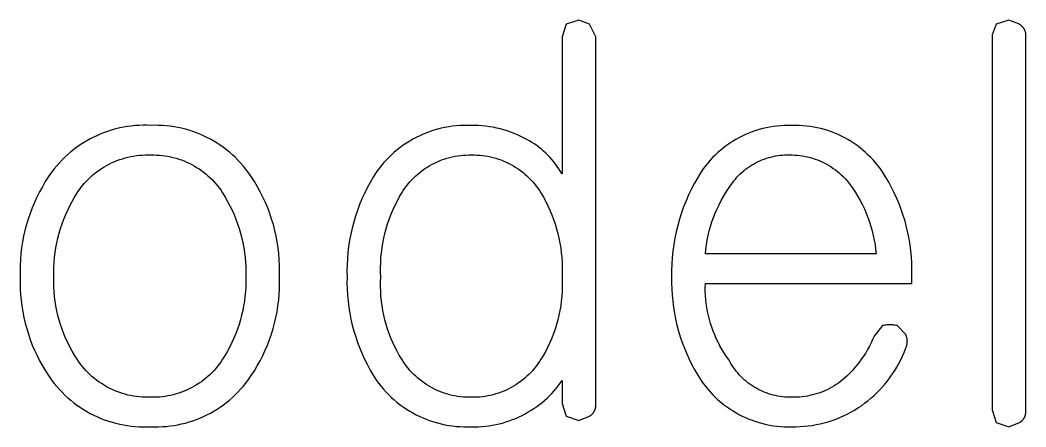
# Model space of a CAD drawing. Header units: millimetres. Extents: x 3033 to 5773, y 123 to 1487.
# Drawn here: x 4008.57 to 4033.16, y 358.03 to 367.98 of the extents above; entities that cross this region are included whole.
import ezdxf

# ---------------------------------------------------------------- set-up
doc = ezdxf.new("R2010")
doc.units = ezdxf.units.MM
doc.header["$MEASUREMENT"] = 0
doc.layers.add('TEX', color=70, linetype='Continuous')

msp = doc.modelspace()

# ---------------------------------------------------------------- linework, layer by layer
at = {"layer": 'TEX'}
for p, q in [((4022.23, 367.984), (4021.92, 367.881)), ((4022.487, 367.881), (4022.23, 367.984)), ((4032.745, 367.984), (4032.436, 367.881)), ((4033.003, 367.881), (4032.745, 367.984)), ((4021.92, 367.881), (4021.817, 367.572)), ((4022.642, 367.572), (4022.487, 367.881)), ((4032.436, 367.881), (4032.333, 367.624)), ((4033.012, 367.876), (4033.003, 367.881)), ((4033.021, 367.87), (4033.012, 367.876)), ((4033.03, 367.864), (4033.021, 367.87)), ((4033.039, 367.857), (4033.03, 367.864)), ((4033.047, 367.851), (4033.039, 367.857)), ((4033.055, 367.844), (4033.047, 367.851)), ((4033.063, 367.836), (4033.055, 367.844)), ((4033.071, 367.829), (4033.063, 367.836)), ((4033.078, 367.821), (4033.071, 367.829)), ((4033.085, 367.813), (4033.078, 367.821)), ((4033.092, 367.804), (4033.085, 367.813)), ((4033.099, 367.796), (4033.092, 367.804)), ((4033.105, 367.787), (4033.099, 367.796)), ((4033.111, 367.778), (4033.105, 367.787)), ((4033.117, 367.769), (4033.111, 367.778)), ((4033.122, 367.76), (4033.117, 367.769)), ((4033.127, 367.75), (4033.122, 367.76)), ((4033.132, 367.74), (4033.127, 367.75)), ((4033.136, 367.73), (4033.132, 367.74)), ((4033.14, 367.72), (4033.136, 367.73)), ((4033.144, 367.71), (4033.14, 367.72)), ((4033.147, 367.7), (4033.144, 367.71)), ((4033.15, 367.69), (4033.147, 367.7)), ((4033.152, 367.679), (4033.15, 367.69)), ((4033.155, 367.669), (4033.152, 367.679)), ((4033.156, 367.658), (4033.155, 367.669)), ((4021.817, 367.572), (4021.817, 364.221)), ((4022.642, 358.603), (4022.642, 367.572)), ((4032.333, 367.624), (4032.333, 358.448)), ((4033.158, 367.647), (4033.156, 367.658)), ((4033.159, 367.637), (4033.158, 367.647)), ((4033.158, 367.572), (4033.159, 367.583)), ((4033.158, 358.397), (4033.158, 367.572)), ((4033.16, 367.626), (4033.159, 367.637)), ((4033.159, 367.593), (4033.16, 367.604)), ((4033.159, 367.583), (4033.159, 367.593)), ((4033.16, 367.615), (4033.16, 367.626)), ((4033.16, 367.604), (4033.16, 367.615)), ((4010.633, 365.237), (4010.544, 365.203)), ((4010.724, 365.269), (4010.633, 365.237)), ((4010.816, 365.298), (4010.724, 365.269)), ((4010.908, 365.323), (4010.816, 365.298)), ((4011.002, 365.345), (4010.908, 365.323)), ((4011.096, 365.364), (4011.002, 365.345)), ((4011.191, 365.38), (4011.096, 365.364)), ((4011.286, 365.393), (4011.191, 365.38)), ((4011.382, 365.402), (4011.286, 365.393)), ((4011.478, 365.408), (4011.382, 365.402)), ((4011.574, 365.411), (4011.478, 365.408)), ((4011.67, 365.411), (4011.574, 365.411)), ((4011.766, 365.407), (4011.67, 365.411)), ((4011.86, 365.41), (4011.766, 365.407)), ((4011.954, 365.409), (4011.86, 365.41)), ((4012.049, 365.405), (4011.954, 365.409)), ((4012.143, 365.398), (4012.049, 365.405)), ((4012.237, 365.388), (4012.143, 365.398)), ((4012.33, 365.374), (4012.237, 365.388)), ((4012.423, 365.358), (4012.33, 365.374)), ((4012.515, 365.338), (4012.423, 365.358)), ((4012.607, 365.316), (4012.515, 365.338)), ((4012.698, 365.29), (4012.607, 365.316)), ((4012.787, 365.261), (4012.698, 365.29)), ((4012.876, 365.229), (4012.787, 365.261)), ((4012.964, 365.194), (4012.876, 365.229)), ((4018.509, 365.228), (4018.423, 365.193)), ((4018.597, 365.26), (4018.509, 365.228)), ((4018.685, 365.289), (4018.597, 365.26)), ((4018.774, 365.315), (4018.685, 365.289)), ((4018.864, 365.338), (4018.774, 365.315)), ((4018.955, 365.357), (4018.864, 365.338)), ((4019.046, 365.374), (4018.955, 365.357)), ((4019.138, 365.387), (4019.046, 365.374)), ((4019.23, 365.398), (4019.138, 365.387)), ((4019.322, 365.405), (4019.23, 365.398)), ((4019.415, 365.409), (4019.322, 365.405)), ((4019.508, 365.409), (4019.415, 365.409)), ((4019.601, 365.407), (4019.508, 365.409)), ((4019.69, 365.407), (4019.601, 365.407)), ((4019.779, 365.404), (4019.69, 365.407)), ((4019.868, 365.398), (4019.779, 365.404)), ((4019.957, 365.389), (4019.868, 365.398)), ((4020.046, 365.377), (4019.957, 365.389)), ((4020.134, 365.362), (4020.046, 365.377)), ((4020.221, 365.344), (4020.134, 365.362)), ((4020.308, 365.324), (4020.221, 365.344)), ((4020.394, 365.3), (4020.308, 365.324)), ((4020.479, 365.273), (4020.394, 365.3)), ((4020.564, 365.244), (4020.479, 365.273)), ((4020.647, 365.211), (4020.564, 365.244)), ((4020.729, 365.176), (4020.647, 365.211)), ((4026.386, 365.218), (4026.303, 365.183)), ((4026.469, 365.25), (4026.386, 365.218)), ((4026.554, 365.28), (4026.469, 365.25)), ((4026.639, 365.306), (4026.554, 365.28)), ((4026.726, 365.33), (4026.639, 365.306)), ((4026.813, 365.35), (4026.726, 365.33)), ((4026.901, 365.367), (4026.813, 365.35)), ((4026.989, 365.382), (4026.901, 365.367)), ((4027.078, 365.393), (4026.989, 365.382)), ((4027.167, 365.401), (4027.078, 365.393)), ((4027.257, 365.406), (4027.167, 365.401)), ((4027.346, 365.408), (4027.257, 365.406)), ((4027.436, 365.407), (4027.346, 365.408)), ((4027.525, 365.408), (4027.436, 365.407)), ((4027.615, 365.406), (4027.525, 365.408)), ((4027.704, 365.401), (4027.615, 365.406)), ((4027.794, 365.393), (4027.704, 365.401)), ((4027.883, 365.382), (4027.794, 365.393)), ((4027.971, 365.367), (4027.883, 365.382)), ((4028.059, 365.35), (4027.971, 365.367)), ((4028.146, 365.33), (4028.059, 365.35)), ((4028.232, 365.306), (4028.146, 365.33)), ((4028.318, 365.28), (4028.232, 365.306)), ((4028.403, 365.25), (4028.318, 365.28)), ((4028.486, 365.218), (4028.403, 365.25)), ((4028.569, 365.183), (4028.486, 365.218)), ((4010.116, 364.985), (4010.036, 364.932)), ((4010.199, 365.034), (4010.116, 364.985)), ((4010.283, 365.08), (4010.199, 365.034)), ((4010.368, 365.124), (4010.283, 365.08)), ((4010.455, 365.165), (4010.368, 365.124)), ((4010.544, 365.203), (4010.455, 365.165)), ((4013.05, 365.156), (4012.964, 365.194)), ((4013.135, 365.116), (4013.05, 365.156)), ((4013.219, 365.072), (4013.135, 365.116)), ((4013.301, 365.026), (4013.219, 365.072)), ((4013.382, 364.976), (4013.301, 365.026)), ((4013.461, 364.925), (4013.382, 364.976)), ((4018.014, 364.975), (4017.937, 364.923)), ((4018.093, 365.024), (4018.014, 364.975)), ((4018.173, 365.071), (4018.093, 365.024)), ((4018.255, 365.114), (4018.173, 365.071)), ((4018.339, 365.155), (4018.255, 365.114)), ((4018.423, 365.193), (4018.339, 365.155)), ((4020.81, 365.138), (4020.729, 365.176)), ((4020.889, 365.098), (4020.81, 365.138)), ((4020.954, 365.065), (4020.889, 365.098)), ((4021.017, 365.03), (4020.954, 365.065)), ((4021.078, 364.993), (4021.017, 365.03)), ((4021.139, 364.954), (4021.078, 364.993)), ((4025.912, 364.965), (4025.839, 364.914)), ((4025.987, 365.014), (4025.912, 364.965)), ((4026.064, 365.06), (4025.987, 365.014)), ((4026.142, 365.104), (4026.064, 365.06)), ((4026.222, 365.145), (4026.142, 365.104)), ((4026.303, 365.183), (4026.222, 365.145)), ((4028.65, 365.145), (4028.569, 365.183)), ((4028.729, 365.104), (4028.65, 365.145)), ((4028.808, 365.06), (4028.729, 365.104)), ((4028.884, 365.014), (4028.808, 365.06)), ((4028.96, 364.965), (4028.884, 365.014)), ((4029.033, 364.914), (4028.96, 364.965)), ((4009.805, 364.76), (4009.732, 364.697)), ((4009.88, 364.82), (4009.805, 364.76)), ((4009.957, 364.877), (4009.88, 364.82)), ((4010.036, 364.932), (4009.957, 364.877)), ((4013.538, 364.87), (4013.461, 364.925)), ((4013.613, 364.813), (4013.538, 364.87)), ((4013.686, 364.754), (4013.613, 364.813)), ((4013.757, 364.692), (4013.686, 364.754)), ((4017.717, 364.753), (4017.648, 364.691)), ((4017.789, 364.812), (4017.717, 364.753)), ((4017.862, 364.869), (4017.789, 364.812)), ((4017.937, 364.923), (4017.862, 364.869)), ((4021.198, 364.913), (4021.139, 364.954)), ((4021.256, 364.87), (4021.198, 364.913)), ((4021.312, 364.826), (4021.256, 364.87)), ((4021.367, 364.779), (4021.312, 364.826)), ((4021.42, 364.73), (4021.367, 364.779)), ((4021.472, 364.68), (4021.42, 364.73)), ((4025.63, 364.745), (4025.565, 364.684)), ((4025.698, 364.804), (4025.63, 364.745)), ((4025.767, 364.86), (4025.698, 364.804)), ((4025.839, 364.914), (4025.767, 364.86)), ((4029.104, 364.86), (4029.033, 364.914)), ((4029.174, 364.804), (4029.104, 364.86)), ((4029.242, 364.745), (4029.174, 364.804)), ((4029.307, 364.684), (4029.242, 364.745)), ((4009.527, 364.495), (4009.463, 364.423)), ((4009.593, 364.565), (4009.527, 364.495)), ((4009.661, 364.632), (4009.593, 364.565)), ((4009.732, 364.697), (4009.661, 364.632)), ((4010.741, 364.46), (4010.804, 364.491)), ((4010.804, 364.491), (4010.869, 364.52)), ((4010.869, 364.52), (4010.934, 364.547)), ((4010.934, 364.547), (4011.001, 364.572)), ((4011.001, 364.572), (4011.068, 364.594)), ((4011.068, 364.594), (4011.136, 364.614)), ((4011.136, 364.614), (4011.204, 364.631)), ((4011.204, 364.631), (4011.273, 364.647)), ((4011.273, 364.647), (4011.343, 364.659)), ((4011.343, 364.659), (4011.413, 364.67)), ((4011.413, 364.67), (4011.483, 364.678)), ((4011.483, 364.678), (4011.554, 364.683)), ((4011.554, 364.683), (4011.624, 364.686)), ((4011.624, 364.686), (4011.695, 364.687)), ((4011.695, 364.687), (4011.766, 364.685)), ((4011.766, 364.685), (4011.835, 364.686)), ((4011.835, 364.686), (4011.904, 364.684)), ((4011.904, 364.684), (4011.973, 364.68)), ((4011.973, 364.68), (4012.042, 364.673)), ((4012.042, 364.673), (4012.11, 364.664)), ((4012.11, 364.664), (4012.178, 364.653)), ((4012.178, 364.653), (4012.246, 364.64)), ((4012.246, 364.64), (4012.313, 364.624)), ((4012.313, 364.624), (4012.38, 364.606)), ((4012.38, 364.606), (4012.446, 364.585)), ((4012.446, 364.585), (4012.511, 364.563)), ((4012.511, 364.563), (4012.576, 364.538)), ((4012.576, 364.538), (4012.639, 364.511)), ((4012.639, 364.511), (4012.702, 364.482)), ((4012.702, 364.482), (4012.763, 364.451)), ((4013.826, 364.627), (4013.757, 364.692)), ((4013.893, 364.561), (4013.826, 364.627)), ((4013.958, 364.492), (4013.893, 364.561)), ((4014.02, 364.421), (4013.958, 364.492)), ((4017.454, 364.491), (4017.394, 364.421)), ((4017.516, 364.56), (4017.454, 364.491)), ((4017.581, 364.626), (4017.516, 364.56)), ((4017.648, 364.691), (4017.581, 364.626)), ((4018.626, 364.449), (4018.686, 364.48)), ((4018.686, 364.48), (4018.747, 364.51)), ((4018.747, 364.51), (4018.809, 364.537)), ((4018.809, 364.537), (4018.872, 364.562)), ((4018.872, 364.562), (4018.936, 364.584)), ((4018.936, 364.584), (4019, 364.605)), ((4019, 364.605), (4019.065, 364.623)), ((4019.065, 364.623), (4019.131, 364.639)), ((4019.131, 364.639), (4019.197, 364.653)), ((4019.197, 364.653), (4019.264, 364.664)), ((4019.264, 364.664), (4019.331, 364.673)), ((4019.331, 364.673), (4019.398, 364.68)), ((4019.398, 364.68), (4019.466, 364.684)), ((4019.466, 364.684), (4019.533, 364.686)), ((4019.533, 364.686), (4019.601, 364.685)), ((4019.601, 364.685), (4019.668, 364.686)), ((4019.668, 364.686), (4019.736, 364.684)), ((4019.736, 364.684), (4019.804, 364.68)), ((4019.804, 364.68), (4019.871, 364.673)), ((4019.871, 364.673), (4019.938, 364.664)), ((4019.938, 364.664), (4020.005, 364.653)), ((4020.005, 364.653), (4020.071, 364.639)), ((4020.071, 364.639), (4020.136, 364.623)), ((4020.136, 364.623), (4020.202, 364.605)), ((4020.202, 364.605), (4020.266, 364.584)), ((4020.266, 364.584), (4020.33, 364.562)), ((4020.33, 364.562), (4020.393, 364.537)), ((4020.393, 364.537), (4020.455, 364.51)), ((4020.455, 364.51), (4020.516, 364.48)), ((4020.516, 364.48), (4020.575, 364.449)), ((4021.521, 364.628), (4021.472, 364.68)), ((4021.569, 364.574), (4021.521, 364.628)), ((4021.616, 364.519), (4021.569, 364.574)), ((4021.66, 364.462), (4021.616, 364.519)), ((4025.381, 364.487), (4025.325, 364.418)), ((4025.44, 364.555), (4025.381, 364.487)), ((4025.501, 364.62), (4025.44, 364.555)), ((4025.565, 364.684), (4025.501, 364.62)), ((4026.499, 364.463), (4026.55, 364.491)), ((4026.55, 364.491), (4026.601, 364.517)), ((4026.601, 364.517), (4026.654, 364.541)), ((4026.654, 364.541), (4026.707, 364.564)), ((4026.707, 364.564), (4026.761, 364.585)), ((4026.761, 364.585), (4026.815, 364.603)), ((4026.815, 364.603), (4026.871, 364.62)), ((4026.871, 364.62), (4026.926, 364.635)), ((4026.926, 364.635), (4026.983, 364.648)), ((4026.983, 364.648), (4027.039, 364.66)), ((4027.039, 364.66), (4027.096, 364.669)), ((4027.096, 364.669), (4027.154, 364.676)), ((4027.154, 364.676), (4027.211, 364.681)), ((4027.211, 364.681), (4027.269, 364.685)), ((4027.269, 364.685), (4027.327, 364.686)), ((4027.327, 364.686), (4027.384, 364.685)), ((4027.384, 364.685), (4027.447, 364.685)), ((4027.447, 364.685), (4027.51, 364.683)), ((4027.51, 364.683), (4027.573, 364.678)), ((4027.573, 364.678), (4027.636, 364.671)), ((4027.636, 364.671), (4027.698, 364.662)), ((4027.698, 364.662), (4027.76, 364.651)), ((4027.76, 364.651), (4027.822, 364.638)), ((4027.822, 364.638), (4027.883, 364.622)), ((4027.883, 364.622), (4027.944, 364.605)), ((4027.944, 364.605), (4028.004, 364.585)), ((4028.004, 364.585), (4028.063, 364.563)), ((4028.063, 364.563), (4028.121, 364.54)), ((4028.121, 364.54), (4028.179, 364.514)), ((4028.179, 364.514), (4028.236, 364.486)), ((4028.236, 364.486), (4028.291, 364.457)), ((4029.37, 364.62), (4029.307, 364.684)), ((4029.432, 364.555), (4029.37, 364.62)), ((4029.49, 364.487), (4029.432, 364.555)), ((4029.547, 364.418), (4029.49, 364.487)), ((4009.343, 364.273), (4009.261, 364.154)), ((4009.402, 364.349), (4009.343, 364.273)), ((4009.463, 364.423), (4009.402, 364.349)), ((4010.332, 364.183), (4010.386, 364.228)), ((4010.386, 364.228), (4010.442, 364.272)), ((4010.442, 364.272), (4010.499, 364.314)), ((4010.499, 364.314), (4010.558, 364.353)), ((4010.558, 364.353), (4010.618, 364.391)), ((4010.618, 364.391), (4010.679, 364.427)), ((4010.679, 364.427), (4010.741, 364.46)), ((4012.763, 364.451), (4012.824, 364.417)), ((4012.824, 364.417), (4012.883, 364.382)), ((4012.883, 364.382), (4012.941, 364.344)), ((4012.941, 364.344), (4012.998, 364.305)), ((4012.998, 364.305), (4013.053, 364.264)), ((4013.053, 364.264), (4013.107, 364.221)), ((4014.08, 364.348), (4014.02, 364.421)), ((4014.137, 364.273), (4014.08, 364.348)), ((4014.219, 364.154), (4014.137, 364.273)), ((4017.281, 364.273), (4017.201, 364.145)), ((4017.336, 364.348), (4017.281, 364.273)), ((4017.394, 364.421), (4017.336, 364.348)), ((4018.293, 364.219), (4018.345, 364.262)), ((4018.345, 364.262), (4018.398, 364.303)), ((4018.398, 364.303), (4018.453, 364.343)), ((4018.453, 364.343), (4018.51, 364.38)), ((4018.51, 364.38), (4018.567, 364.416)), ((4018.567, 364.416), (4018.626, 364.449)), ((4020.575, 364.449), (4020.634, 364.416)), ((4020.634, 364.416), (4020.692, 364.38)), ((4020.692, 364.38), (4020.748, 364.343)), ((4020.748, 364.343), (4020.803, 364.303)), ((4020.803, 364.303), (4020.857, 364.262)), ((4020.857, 364.262), (4020.909, 364.219)), ((4021.702, 364.404), (4021.66, 364.462)), ((4021.743, 364.345), (4021.702, 364.404)), ((4021.781, 364.284), (4021.743, 364.345)), ((4021.817, 364.221), (4021.781, 364.284)), ((4025.219, 364.273), (4025.136, 364.137)), ((4025.271, 364.346), (4025.219, 364.273)), ((4025.325, 364.418), (4025.271, 364.346)), ((4026.176, 364.221), (4026.219, 364.261)), ((4026.219, 364.261), (4026.262, 364.298)), ((4026.262, 364.298), (4026.307, 364.334)), ((4026.307, 364.334), (4026.354, 364.369)), ((4026.354, 364.369), (4026.401, 364.402)), ((4026.401, 364.402), (4026.45, 364.433)), ((4026.45, 364.433), (4026.499, 364.463)), ((4028.291, 364.457), (4028.346, 364.425)), ((4028.346, 364.425), (4028.399, 364.392)), ((4028.399, 364.392), (4028.451, 364.356)), ((4028.451, 364.356), (4028.502, 364.319)), ((4028.502, 364.319), (4028.552, 364.28)), ((4028.552, 364.28), (4028.6, 364.24)), ((4028.6, 364.24), (4028.647, 364.198)), ((4029.601, 364.346), (4029.547, 364.418)), ((4029.652, 364.273), (4029.601, 364.346)), ((4029.731, 364.148), (4029.652, 364.273)), ((4009.183, 364.033), (4009.11, 363.909)), ((4009.261, 364.154), (4009.183, 364.033)), ((4010.087, 363.929), (4010.132, 363.983)), ((4010.132, 363.983), (4010.18, 364.036)), ((4010.18, 364.036), (4010.229, 364.086)), ((4010.229, 364.086), (4010.28, 364.136)), ((4010.28, 364.136), (4010.332, 364.183)), ((4013.107, 364.221), (4013.16, 364.176)), ((4013.16, 364.176), (4013.211, 364.129)), ((4013.211, 364.129), (4013.26, 364.081)), ((4013.26, 364.081), (4013.308, 364.031)), ((4013.308, 364.031), (4013.353, 363.979)), ((4014.297, 364.033), (4014.219, 364.154)), ((4014.37, 363.909), (4014.297, 364.033)), ((4017.125, 364.014), (4017.054, 363.881)), ((4017.201, 364.145), (4017.125, 364.014)), ((4018.056, 363.978), (4018.1, 364.029)), ((4018.1, 364.029), (4018.146, 364.079)), ((4018.146, 364.079), (4018.193, 364.128)), ((4018.193, 364.128), (4018.242, 364.174)), ((4018.242, 364.174), (4018.293, 364.219)), ((4020.909, 364.219), (4020.959, 364.174)), ((4020.959, 364.174), (4021.008, 364.128)), ((4021.008, 364.128), (4021.056, 364.079)), ((4021.056, 364.079), (4021.101, 364.029)), ((4021.101, 364.029), (4021.145, 363.978)), ((4025.057, 363.998), (4024.983, 363.856)), ((4025.136, 364.137), (4025.057, 363.998)), ((4025.952, 363.958), (4025.985, 364.005)), ((4025.985, 364.005), (4026.02, 364.051)), ((4026.02, 364.051), (4026.057, 364.095)), ((4026.057, 364.095), (4026.095, 364.139)), ((4026.095, 364.139), (4026.135, 364.181)), ((4026.135, 364.181), (4026.176, 364.221)), ((4028.647, 364.198), (4028.693, 364.154)), ((4028.693, 364.154), (4028.737, 364.109)), ((4028.737, 364.109), (4028.779, 364.062)), ((4028.779, 364.062), (4028.819, 364.013)), ((4028.819, 364.013), (4028.858, 363.964)), ((4029.806, 364.02), (4029.731, 364.148)), ((4029.877, 363.89), (4029.806, 364.02)), ((4009.04, 363.782), (4008.976, 363.653)), ((4009.11, 363.909), (4009.04, 363.782)), ((4009.898, 363.655), (4009.962, 363.758)), ((4009.962, 363.758), (4010.001, 363.816)), ((4010.001, 363.816), (4010.043, 363.873)), ((4010.043, 363.873), (4010.087, 363.929)), ((4013.353, 363.979), (4013.397, 363.926)), ((4013.397, 363.926), (4013.44, 363.871)), ((4013.44, 363.871), (4013.48, 363.815)), ((4013.48, 363.815), (4013.518, 363.758)), ((4013.518, 363.758), (4013.582, 363.655)), ((4014.44, 363.782), (4014.37, 363.909)), ((4014.504, 363.653), (4014.44, 363.782)), ((4016.987, 363.746), (4016.925, 363.608)), ((4017.054, 363.881), (4016.987, 363.746)), ((4017.839, 363.654), (4017.9, 363.758)), ((4017.9, 363.758), (4017.936, 363.815)), ((4017.936, 363.815), (4017.974, 363.87)), ((4017.974, 363.87), (4018.014, 363.925)), ((4018.014, 363.925), (4018.056, 363.978)), ((4021.145, 363.978), (4021.187, 363.925)), ((4021.187, 363.925), (4021.227, 363.87)), ((4021.227, 363.87), (4021.266, 363.815)), ((4021.266, 363.815), (4021.302, 363.758)), ((4021.302, 363.758), (4021.362, 363.654)), ((4024.983, 363.856), (4024.914, 363.712)), ((4025.767, 363.668), (4025.827, 363.765)), ((4025.827, 363.765), (4025.889, 363.861)), ((4025.889, 363.861), (4025.92, 363.91)), ((4025.92, 363.91), (4025.952, 363.958)), ((4028.858, 363.964), (4028.895, 363.913)), ((4028.895, 363.913), (4028.931, 363.861)), ((4028.931, 363.861), (4028.994, 363.765)), ((4028.994, 363.765), (4029.053, 363.668)), ((4029.943, 363.757), (4029.877, 363.89)), ((4030.005, 363.622), (4029.943, 363.757)), ((4008.915, 363.522), (4008.86, 363.389)), ((4008.976, 363.653), (4008.915, 363.522)), ((4009.782, 363.444), (4009.839, 363.55)), ((4009.839, 363.55), (4009.898, 363.655)), ((4013.582, 363.655), (4013.641, 363.55)), ((4013.641, 363.55), (4013.698, 363.444)), ((4014.565, 363.522), (4014.504, 363.653)), ((4014.62, 363.389), (4014.565, 363.522)), ((4016.925, 363.608), (4016.867, 363.469)), ((4017.729, 363.441), (4017.783, 363.549)), ((4017.783, 363.549), (4017.839, 363.654)), ((4021.362, 363.654), (4021.419, 363.549)), ((4021.419, 363.549), (4021.472, 363.441)), ((4024.85, 363.566), (4024.791, 363.418)), ((4024.914, 363.712), (4024.85, 363.566)), ((4025.658, 363.467), (4025.711, 363.568)), ((4025.711, 363.568), (4025.767, 363.668)), ((4029.053, 363.668), (4029.109, 363.568)), ((4029.109, 363.568), (4029.162, 363.467)), ((4030.062, 363.486), (4030.005, 363.622)), ((4008.809, 363.254), (4008.763, 363.118)), ((4008.86, 363.389), (4008.809, 363.254)), ((4009.681, 363.225), (4009.73, 363.335)), ((4009.73, 363.335), (4009.782, 363.444)), ((4013.698, 363.444), (4013.75, 363.335)), ((4013.75, 363.335), (4013.799, 363.225)), ((4014.671, 363.254), (4014.62, 363.389)), ((4014.717, 363.118), (4014.671, 363.254)), ((4016.814, 363.327), (4016.766, 363.184)), ((4016.867, 363.469), (4016.814, 363.327)), ((4017.633, 363.222), (4017.679, 363.332)), ((4017.679, 363.332), (4017.729, 363.441)), ((4021.472, 363.441), (4021.522, 363.332)), ((4021.522, 363.332), (4021.568, 363.222)), ((4024.737, 363.267), (4024.689, 363.115)), ((4024.791, 363.418), (4024.737, 363.267)), ((4025.521, 363.152), (4025.563, 363.259)), ((4025.563, 363.259), (4025.609, 363.364)), ((4025.609, 363.364), (4025.658, 363.467)), ((4029.162, 363.467), (4029.211, 363.364)), ((4029.211, 363.364), (4029.257, 363.259)), ((4029.257, 363.259), (4029.299, 363.152)), ((4030.114, 363.347), (4030.062, 363.486)), ((4030.162, 363.207), (4030.114, 363.347)), ((4008.763, 363.118), (4008.721, 362.98)), ((4009.556, 362.885), (4009.594, 363)), ((4009.594, 363), (4009.635, 363.113)), ((4009.635, 363.113), (4009.681, 363.225)), ((4013.799, 363.225), (4013.845, 363.113)), ((4013.845, 363.113), (4013.886, 363)), ((4013.886, 363), (4013.924, 362.885)), ((4014.759, 362.98), (4014.717, 363.118)), ((4016.723, 363.04), (4016.685, 362.894)), ((4016.766, 363.184), (4016.723, 363.04)), ((4017.518, 362.881), (4017.552, 362.996)), ((4017.552, 362.996), (4017.591, 363.109)), ((4017.591, 363.109), (4017.633, 363.222)), ((4021.568, 363.222), (4021.611, 363.109)), ((4021.611, 363.109), (4021.649, 362.996)), ((4021.649, 362.996), (4021.684, 362.881)), ((4024.689, 363.115), (4024.646, 362.961)), ((4025.449, 362.936), (4025.483, 363.045)), ((4025.483, 363.045), (4025.521, 363.152)), ((4029.299, 363.152), (4029.337, 363.045)), ((4029.337, 363.045), (4029.372, 362.936)), ((4030.205, 363.065), (4030.162, 363.207)), ((4030.243, 362.922), (4030.205, 363.065)), ((4008.685, 362.84), (4008.653, 362.699)), ((4008.721, 362.98), (4008.685, 362.84)), ((4009.492, 362.653), (4009.522, 362.77)), ((4009.522, 362.77), (4009.556, 362.885)), ((4013.924, 362.885), (4013.958, 362.77)), ((4013.958, 362.77), (4013.988, 362.653)), ((4014.795, 362.84), (4014.759, 362.98)), ((4014.827, 362.699), (4014.795, 362.84)), ((4016.685, 362.894), (4016.652, 362.746)), ((4017.459, 362.649), (4017.487, 362.766)), ((4017.487, 362.766), (4017.518, 362.881)), ((4021.684, 362.881), (4021.715, 362.766)), ((4021.715, 362.766), (4021.742, 362.649)), ((4024.608, 362.806), (4024.576, 362.649)), ((4024.646, 362.961), (4024.608, 362.806)), ((4025.391, 362.714), (4025.418, 362.826)), ((4025.418, 362.826), (4025.449, 362.936)), ((4029.372, 362.936), (4029.402, 362.826)), ((4029.402, 362.826), (4029.429, 362.714)), ((4030.277, 362.778), (4030.243, 362.922)), ((4030.306, 362.632), (4030.277, 362.778)), ((4008.626, 362.558), (4008.604, 362.415)), ((4008.653, 362.699), (4008.626, 362.558)), ((4009.444, 362.416), (4009.466, 362.535)), ((4009.466, 362.535), (4009.492, 362.653)), ((4013.988, 362.653), (4014.014, 362.535)), ((4014.014, 362.535), (4014.036, 362.416)), ((4014.854, 362.558), (4014.827, 362.699)), ((4014.876, 362.415), (4014.854, 362.558)), ((4016.623, 362.598), (4016.6, 362.449)), ((4016.652, 362.746), (4016.623, 362.598)), ((4017.417, 362.413), (4017.436, 362.531)), ((4017.436, 362.531), (4017.459, 362.649)), ((4021.742, 362.649), (4021.765, 362.531)), ((4021.765, 362.531), (4021.785, 362.413)), ((4024.576, 362.649), (4024.549, 362.492)), ((4025.349, 362.49), (4025.368, 362.602)), ((4025.368, 362.602), (4025.391, 362.714)), ((4029.429, 362.714), (4029.452, 362.602)), ((4029.452, 362.602), (4029.471, 362.49)), ((4030.329, 362.486), (4030.306, 362.632)), ((4008.587, 362.272), (4008.575, 362.128)), ((4008.604, 362.415), (4008.587, 362.272)), ((4009.411, 362.177), (4009.425, 362.297)), ((4009.425, 362.297), (4009.444, 362.416)), ((4014.036, 362.416), (4014.055, 362.297)), ((4014.055, 362.297), (4014.069, 362.177)), ((4014.893, 362.272), (4014.876, 362.415)), ((4014.905, 362.128), (4014.893, 362.272)), ((4016.582, 362.299), (4016.569, 362.148)), ((4016.6, 362.449), (4016.582, 362.299)), ((4017.39, 362.175), (4017.402, 362.294)), ((4017.402, 362.294), (4017.417, 362.413)), ((4021.785, 362.413), (4021.8, 362.294)), ((4021.8, 362.294), (4021.812, 362.175)), ((4024.528, 362.333), (4024.512, 362.175)), ((4024.549, 362.492), (4024.528, 362.333)), ((4025.322, 362.263), (4025.334, 362.376)), ((4029.498, 362.263), (4025.322, 362.263)), ((4025.334, 362.376), (4025.349, 362.49)), ((4029.471, 362.49), (4029.486, 362.376)), ((4029.486, 362.376), (4029.498, 362.263)), ((4030.348, 362.339), (4030.329, 362.486)), ((4030.362, 362.191), (4030.348, 362.339)), ((4008.575, 362.128), (4008.569, 361.984)), ((4009.395, 361.937), (4009.401, 362.057)), ((4009.401, 362.057), (4009.411, 362.177)), ((4014.069, 362.177), (4014.079, 362.057)), ((4014.079, 362.057), (4014.085, 361.937)), ((4014.911, 361.984), (4014.905, 362.128)), ((4016.569, 362.148), (4016.561, 361.998)), ((4017.379, 361.935), (4017.383, 362.055)), ((4017.383, 362.055), (4017.39, 362.175)), ((4021.812, 362.175), (4021.819, 362.055)), ((4021.819, 362.055), (4021.822, 361.935)), ((4024.502, 362.015), (4024.497, 361.855)), ((4024.512, 362.175), (4024.502, 362.015)), ((4030.371, 362.044), (4030.362, 362.191)), ((4030.375, 361.895), (4030.371, 362.044)), ((4008.569, 361.984), (4008.567, 361.84)), ((4008.567, 361.84), (4008.57, 361.696)), ((4009.393, 361.816), (4009.395, 361.937)), ((4009.395, 361.696), (4009.393, 361.816)), ((4014.085, 361.937), (4014.087, 361.816)), ((4014.087, 361.816), (4014.085, 361.696)), ((4014.91, 361.696), (4014.913, 361.84)), ((4014.913, 361.84), (4014.911, 361.984)), ((4016.561, 361.998), (4016.557, 361.847)), ((4016.557, 361.847), (4016.56, 361.696)), ((4017.38, 361.815), (4017.379, 361.935)), ((4017.384, 361.696), (4017.38, 361.815)), ((4021.822, 361.815), (4021.817, 361.696)), ((4021.822, 361.935), (4021.822, 361.815)), ((4024.497, 361.855), (4024.498, 361.696)), ((4030.374, 361.747), (4030.375, 361.895)), ((4008.57, 361.696), (4008.568, 361.554)), ((4008.568, 361.554), (4008.571, 361.413)), ((4009.393, 361.578), (4009.395, 361.696)), ((4009.395, 361.46), (4009.393, 361.578)), ((4014.086, 361.578), (4014.083, 361.46)), ((4014.085, 361.696), (4014.086, 361.578)), ((4014.909, 361.413), (4014.912, 361.554)), ((4014.912, 361.554), (4014.91, 361.696)), ((4016.56, 361.696), (4016.559, 361.548)), ((4016.559, 361.548), (4016.563, 361.399)), ((4017.379, 361.462), (4017.38, 361.579)), ((4017.38, 361.579), (4017.384, 361.696)), ((4021.817, 361.696), (4021.822, 361.579)), ((4021.822, 361.579), (4021.823, 361.462)), ((4024.498, 361.696), (4024.497, 361.548)), ((4024.497, 361.548), (4024.501, 361.399)), ((4025.32, 361.442), (4025.322, 361.541)), ((4025.322, 361.541), (4030.374, 361.541)), ((4030.374, 361.541), (4030.374, 361.747)), ((4008.571, 361.413), (4008.578, 361.271)), ((4009.401, 361.342), (4009.395, 361.46)), ((4009.411, 361.225), (4009.401, 361.342)), ((4014.076, 361.343), (4014.065, 361.225)), ((4014.083, 361.46), (4014.076, 361.343)), ((4014.902, 361.271), (4014.909, 361.413)), ((4016.563, 361.399), (4016.572, 361.252)), ((4017.383, 361.344), (4017.379, 361.462)), ((4017.39, 361.228), (4017.383, 361.344)), ((4021.819, 361.344), (4021.812, 361.228)), ((4021.823, 361.462), (4021.819, 361.344)), ((4024.501, 361.399), (4024.51, 361.252)), ((4025.321, 361.343), (4025.32, 361.442)), ((4025.326, 361.245), (4025.321, 361.343)), ((4008.578, 361.271), (4008.591, 361.13)), ((4008.591, 361.13), (4008.609, 360.99)), ((4009.425, 361.108), (4009.411, 361.225)), ((4009.443, 360.991), (4009.425, 361.108)), ((4014.05, 361.109), (4014.032, 360.992)), ((4014.065, 361.225), (4014.05, 361.109)), ((4014.871, 360.99), (4014.889, 361.13)), ((4014.889, 361.13), (4014.902, 361.271)), ((4016.572, 361.252), (4016.585, 361.104)), ((4016.585, 361.104), (4016.604, 360.957)), ((4017.401, 361.111), (4017.39, 361.228)), ((4017.417, 360.995), (4017.401, 361.111)), ((4021.8, 361.111), (4021.785, 360.995)), ((4021.812, 361.228), (4021.8, 361.111)), ((4024.51, 361.252), (4024.524, 361.104)), ((4024.524, 361.104), (4024.542, 360.957)), ((4025.334, 361.146), (4025.326, 361.245)), ((4025.345, 361.048), (4025.334, 361.146)), ((4025.359, 360.95), (4025.345, 361.048)), ((4008.609, 360.99), (4008.631, 360.85)), ((4008.631, 360.85), (4008.658, 360.711)), ((4009.466, 360.875), (4009.443, 360.991)), ((4009.492, 360.76), (4009.466, 360.875)), ((4014.009, 360.877), (4013.983, 360.762)), ((4014.032, 360.992), (4014.009, 360.877)), ((4014.822, 360.711), (4014.849, 360.85)), ((4014.849, 360.85), (4014.871, 360.99)), ((4016.604, 360.957), (4016.628, 360.811)), ((4016.628, 360.811), (4016.657, 360.665)), ((4017.436, 360.879), (4017.417, 360.995)), ((4017.459, 360.765), (4017.436, 360.879)), ((4021.766, 360.879), (4021.742, 360.765)), ((4021.785, 360.995), (4021.766, 360.879)), ((4024.542, 360.957), (4024.566, 360.811)), ((4024.566, 360.811), (4024.595, 360.665)), ((4025.377, 360.853), (4025.359, 360.95)), ((4025.398, 360.756), (4025.377, 360.853)), ((4008.658, 360.711), (4008.69, 360.573)), ((4008.69, 360.573), (4008.727, 360.437)), ((4009.522, 360.646), (4009.492, 360.76)), ((4009.556, 360.534), (4009.522, 360.646)), ((4013.953, 360.648), (4013.919, 360.535)), ((4013.983, 360.762), (4013.953, 360.648)), ((4014.753, 360.437), (4014.79, 360.573)), ((4014.79, 360.573), (4014.822, 360.711)), ((4016.657, 360.665), (4016.69, 360.521)), ((4017.486, 360.651), (4017.459, 360.765)), ((4017.517, 360.538), (4017.486, 360.651)), ((4017.552, 360.426), (4017.517, 360.538)), ((4021.684, 360.538), (4021.649, 360.426)), ((4021.715, 360.651), (4021.684, 360.538)), ((4021.742, 360.765), (4021.715, 360.651)), ((4024.595, 360.665), (4024.628, 360.521)), ((4025.422, 360.66), (4025.398, 360.756)), ((4025.449, 360.565), (4025.422, 360.66)), ((4025.479, 360.471), (4025.449, 360.565)), ((4008.727, 360.437), (4008.768, 360.301)), ((4008.768, 360.301), (4008.814, 360.167)), ((4009.593, 360.422), (4009.556, 360.534)), ((4009.635, 360.312), (4009.593, 360.422)), ((4009.68, 360.203), (4009.635, 360.312)), ((4013.84, 360.313), (4013.795, 360.204)), ((4013.881, 360.424), (4013.84, 360.313)), ((4013.919, 360.535), (4013.881, 360.424)), ((4014.666, 360.167), (4014.712, 360.301)), ((4014.712, 360.301), (4014.753, 360.437)), ((4016.69, 360.521), (4016.728, 360.378)), ((4016.728, 360.378), (4016.772, 360.236)), ((4017.591, 360.315), (4017.552, 360.426)), ((4017.633, 360.206), (4017.591, 360.315)), ((4021.611, 360.315), (4021.568, 360.206)), ((4021.649, 360.426), (4021.611, 360.315)), ((4024.628, 360.521), (4024.667, 360.378)), ((4024.667, 360.378), (4024.71, 360.236)), ((4025.513, 360.378), (4025.479, 360.471)), ((4025.55, 360.286), (4025.513, 360.378)), ((4029.652, 360.51), (4029.446, 360.252)), ((4029.68, 360.516), (4029.652, 360.51)), ((4029.707, 360.52), (4029.68, 360.516)), ((4029.735, 360.524), (4029.707, 360.52)), ((4029.763, 360.527), (4029.735, 360.524)), ((4029.791, 360.529), (4029.763, 360.527)), ((4029.819, 360.53), (4029.791, 360.529)), ((4029.847, 360.53), (4029.819, 360.53)), ((4029.875, 360.529), (4029.847, 360.53)), ((4029.903, 360.527), (4029.875, 360.529)), ((4029.93, 360.524), (4029.903, 360.527)), ((4029.958, 360.52), (4029.93, 360.524)), ((4029.986, 360.516), (4029.958, 360.52)), ((4030.013, 360.51), (4029.986, 360.516)), ((4030.219, 360.304), (4030.013, 360.51)), ((4030.225, 360.29), (4030.219, 360.304)), ((4030.231, 360.276), (4030.225, 360.29)), ((4008.814, 360.167), (4008.865, 360.035)), ((4009.73, 360.096), (4009.68, 360.203)), ((4009.782, 359.99), (4009.73, 360.096)), ((4013.747, 360.097), (4013.695, 359.991)), ((4013.795, 360.204), (4013.747, 360.097)), ((4014.615, 360.035), (4014.666, 360.167)), ((4016.772, 360.236), (4016.819, 360.096)), ((4016.819, 360.096), (4016.872, 359.957)), ((4017.679, 360.098), (4017.633, 360.206)), ((4017.729, 359.992), (4017.679, 360.098)), ((4021.522, 360.098), (4021.472, 359.992)), ((4021.568, 360.206), (4021.522, 360.098)), ((4024.71, 360.236), (4024.758, 360.096)), ((4024.758, 360.096), (4024.81, 359.957)), ((4025.59, 360.196), (4025.55, 360.286)), ((4025.632, 360.107), (4025.59, 360.196)), ((4025.678, 360.019), (4025.632, 360.107)), ((4029.373, 360.086), (4029.332, 360.005)), ((4029.411, 360.169), (4029.373, 360.086)), ((4029.446, 360.252), (4029.411, 360.169)), ((4030.236, 360.262), (4030.231, 360.276)), ((4030.24, 360.248), (4030.236, 360.262)), ((4030.244, 360.234), (4030.24, 360.248)), ((4030.247, 360.219), (4030.244, 360.234)), ((4030.25, 360.205), (4030.247, 360.219)), ((4030.253, 360.19), (4030.25, 360.205)), ((4030.25, 360.042), (4030.253, 360.057)), ((4030.255, 360.175), (4030.253, 360.19)), ((4030.253, 360.057), (4030.255, 360.072)), ((4030.256, 360.161), (4030.255, 360.175)), ((4030.255, 360.072), (4030.256, 360.086)), ((4030.257, 360.146), (4030.256, 360.161)), ((4030.256, 360.086), (4030.257, 360.101)), ((4030.258, 360.131), (4030.257, 360.146)), ((4030.257, 360.101), (4030.258, 360.116)), ((4030.258, 360.116), (4030.258, 360.131)), ((4008.865, 360.035), (4008.92, 359.905)), ((4008.92, 359.905), (4008.98, 359.776)), ((4009.839, 359.886), (4009.782, 359.99)), ((4009.898, 359.785), (4009.839, 359.886)), ((4013.639, 359.887), (4013.581, 359.785)), ((4013.695, 359.991), (4013.639, 359.887)), ((4014.5, 359.776), (4014.56, 359.905)), ((4014.56, 359.905), (4014.615, 360.035)), ((4016.872, 359.957), (4016.929, 359.821)), ((4016.929, 359.821), (4016.991, 359.686)), ((4017.783, 359.888), (4017.729, 359.992)), ((4017.839, 359.786), (4017.783, 359.888)), ((4021.419, 359.888), (4021.362, 359.786)), ((4021.472, 359.992), (4021.419, 359.888)), ((4024.81, 359.957), (4024.867, 359.821)), ((4024.867, 359.821), (4024.929, 359.686)), ((4025.727, 359.933), (4025.678, 360.019)), ((4025.778, 359.849), (4025.727, 359.933)), ((4025.832, 359.766), (4025.778, 359.849)), ((4029.243, 359.847), (4029.195, 359.771)), ((4029.289, 359.926), (4029.243, 359.847)), ((4029.332, 360.005), (4029.289, 359.926)), ((4030.143, 359.76), (4030.183, 359.851)), ((4030.183, 359.851), (4030.219, 359.943)), ((4030.219, 359.943), (4030.225, 359.957)), ((4030.225, 359.957), (4030.231, 359.971)), ((4030.231, 359.971), (4030.236, 359.985)), ((4030.236, 359.985), (4030.24, 359.999)), ((4030.24, 359.999), (4030.244, 360.013)), ((4030.244, 360.013), (4030.247, 360.028)), ((4030.247, 360.028), (4030.25, 360.042)), ((4008.98, 359.776), (4009.044, 359.65)), ((4009.044, 359.65), (4009.113, 359.526)), ((4009.962, 359.685), (4009.898, 359.785)), ((4010.001, 359.627), (4009.962, 359.685)), ((4010.043, 359.57), (4010.001, 359.627)), ((4010.087, 359.514), (4010.043, 359.57)), ((4013.44, 359.572), (4013.397, 359.517)), ((4013.48, 359.628), (4013.44, 359.572)), ((4013.518, 359.685), (4013.48, 359.628)), ((4013.581, 359.785), (4013.518, 359.685)), ((4014.367, 359.526), (4014.436, 359.65)), ((4014.436, 359.65), (4014.5, 359.776)), ((4016.991, 359.686), (4017.057, 359.553)), ((4017.057, 359.553), (4017.127, 359.423)), ((4017.9, 359.685), (4017.839, 359.786)), ((4017.936, 359.628), (4017.9, 359.685)), ((4017.974, 359.573), (4017.936, 359.628)), ((4018.014, 359.518), (4017.974, 359.573)), ((4021.227, 359.573), (4021.187, 359.518)), ((4021.266, 359.628), (4021.227, 359.573)), ((4021.302, 359.685), (4021.266, 359.628)), ((4021.362, 359.786), (4021.302, 359.685)), ((4024.929, 359.686), (4024.995, 359.553)), ((4024.995, 359.553), (4025.065, 359.423)), ((4025.889, 359.685), (4025.832, 359.766)), ((4025.917, 359.635), (4025.889, 359.685)), ((4025.945, 359.585), (4025.917, 359.635)), ((4025.976, 359.536), (4025.945, 359.585)), ((4029.091, 359.622), (4029.036, 359.551)), ((4029.144, 359.696), (4029.091, 359.622)), ((4029.195, 359.771), (4029.144, 359.696)), ((4030.005, 359.495), (4030.054, 359.582)), ((4030.054, 359.582), (4030.1, 359.67)), ((4030.1, 359.67), (4030.143, 359.76)), ((4009.113, 359.526), (4009.185, 359.405)), ((4009.185, 359.405), (4009.262, 359.286)), ((4010.132, 359.46), (4010.087, 359.514)), ((4010.18, 359.407), (4010.132, 359.46)), ((4010.229, 359.357), (4010.18, 359.407)), ((4010.28, 359.307), (4010.229, 359.357)), ((4010.332, 359.26), (4010.28, 359.307)), ((4013.211, 359.314), (4013.16, 359.267)), ((4013.26, 359.362), (4013.211, 359.314)), ((4013.308, 359.412), (4013.26, 359.362)), ((4013.353, 359.464), (4013.308, 359.412)), ((4013.397, 359.517), (4013.353, 359.464)), ((4014.218, 359.286), (4014.295, 359.405)), ((4014.295, 359.405), (4014.367, 359.526)), ((4017.127, 359.423), (4017.202, 359.295)), ((4018.056, 359.465), (4018.014, 359.518)), ((4018.1, 359.414), (4018.056, 359.465)), ((4018.146, 359.364), (4018.1, 359.414)), ((4018.193, 359.315), (4018.146, 359.364)), ((4018.242, 359.269), (4018.193, 359.315)), ((4021.008, 359.315), (4020.959, 359.269)), ((4021.056, 359.364), (4021.008, 359.315)), ((4021.101, 359.414), (4021.056, 359.364)), ((4021.145, 359.465), (4021.101, 359.414)), ((4021.187, 359.518), (4021.145, 359.465)), ((4025.065, 359.423), (4025.14, 359.295)), ((4026.008, 359.488), (4025.976, 359.536)), ((4026.041, 359.441), (4026.008, 359.488)), ((4026.077, 359.396), (4026.041, 359.441)), ((4026.113, 359.351), (4026.077, 359.396)), ((4026.152, 359.308), (4026.113, 359.351)), ((4026.191, 359.266), (4026.152, 359.308)), ((4028.855, 359.347), (4028.791, 359.283)), ((4028.918, 359.413), (4028.855, 359.347)), ((4028.978, 359.481), (4028.918, 359.413)), ((4029.036, 359.551), (4028.978, 359.481)), ((4029.843, 359.245), (4029.9, 359.327)), ((4029.9, 359.327), (4029.954, 359.41)), ((4029.954, 359.41), (4030.005, 359.495)), ((4009.262, 359.286), (4009.343, 359.17)), ((4009.343, 359.17), (4009.402, 359.094)), ((4009.402, 359.094), (4009.463, 359.02)), ((4010.386, 359.215), (4010.332, 359.26)), ((4010.442, 359.171), (4010.386, 359.215)), ((4010.499, 359.129), (4010.442, 359.171)), ((4010.558, 359.09), (4010.499, 359.129)), ((4010.618, 359.052), (4010.558, 359.09)), ((4012.883, 359.061), (4012.824, 359.026)), ((4012.941, 359.098), (4012.883, 359.061)), ((4012.998, 359.138), (4012.941, 359.098)), ((4013.053, 359.179), (4012.998, 359.138)), ((4013.107, 359.222), (4013.053, 359.179)), ((4013.16, 359.267), (4013.107, 359.222)), ((4014.02, 359.022), (4014.08, 359.095)), ((4014.08, 359.095), (4014.137, 359.17)), ((4014.137, 359.17), (4014.218, 359.286)), ((4017.202, 359.295), (4017.281, 359.17)), ((4017.281, 359.17), (4017.336, 359.095)), ((4017.336, 359.095), (4017.394, 359.022)), ((4018.293, 359.224), (4018.242, 359.269)), ((4018.345, 359.181), (4018.293, 359.224)), ((4018.398, 359.14), (4018.345, 359.181)), ((4018.453, 359.1), (4018.398, 359.14)), ((4018.51, 359.063), (4018.453, 359.1)), ((4018.567, 359.027), (4018.51, 359.063)), ((4020.692, 359.063), (4020.634, 359.027)), ((4020.748, 359.1), (4020.692, 359.063)), ((4020.803, 359.14), (4020.748, 359.1)), ((4020.857, 359.181), (4020.803, 359.14)), ((4020.909, 359.224), (4020.857, 359.181)), ((4020.959, 359.269), (4020.909, 359.224)), ((4021.724, 359.037), (4021.772, 359.102)), ((4021.772, 359.102), (4021.817, 359.17)), ((4021.817, 359.17), (4021.817, 358.603)), ((4025.14, 359.295), (4025.219, 359.17)), ((4025.219, 359.17), (4025.271, 359.097)), ((4025.271, 359.097), (4025.325, 359.025)), ((4026.232, 359.226), (4026.191, 359.266)), ((4026.275, 359.187), (4026.232, 359.226)), ((4026.318, 359.149), (4026.275, 359.187)), ((4026.363, 359.113), (4026.318, 359.149)), ((4026.409, 359.079), (4026.363, 359.113)), ((4026.457, 359.046), (4026.409, 359.079)), ((4028.522, 359.067), (4028.468, 359.033)), ((4028.574, 359.103), (4028.522, 359.067)), ((4028.626, 359.141), (4028.574, 359.103)), ((4028.676, 359.18), (4028.626, 359.141)), ((4028.725, 359.221), (4028.676, 359.18)), ((4028.791, 359.283), (4028.725, 359.221)), ((4029.656, 359.013), (4029.72, 359.088)), ((4029.72, 359.088), (4029.783, 359.166)), ((4029.783, 359.166), (4029.843, 359.245)), ((4009.463, 359.02), (4009.527, 358.948)), ((4009.527, 358.948), (4009.593, 358.878)), ((4009.593, 358.878), (4009.661, 358.811)), ((4010.679, 359.016), (4010.618, 359.052)), ((4010.741, 358.983), (4010.679, 359.016)), ((4010.804, 358.952), (4010.741, 358.983)), ((4010.869, 358.923), (4010.804, 358.952)), ((4010.934, 358.896), (4010.869, 358.923)), ((4011.001, 358.871), (4010.934, 358.896)), ((4011.068, 358.849), (4011.001, 358.871)), ((4011.136, 358.829), (4011.068, 358.849)), ((4011.204, 358.812), (4011.136, 358.829)), ((4012.313, 358.819), (4012.246, 358.803)), ((4012.38, 358.837), (4012.313, 358.819)), ((4012.446, 358.857), (4012.38, 358.837)), ((4012.511, 358.88), (4012.446, 358.857)), ((4012.576, 358.905), (4012.511, 358.88)), ((4012.639, 358.932), (4012.576, 358.905)), ((4012.702, 358.961), (4012.639, 358.932)), ((4012.763, 358.992), (4012.702, 358.961)), ((4012.824, 359.026), (4012.763, 358.992)), ((4013.757, 358.751), (4013.826, 358.815)), ((4013.826, 358.815), (4013.893, 358.882)), ((4013.893, 358.882), (4013.958, 358.951)), ((4013.958, 358.951), (4014.02, 359.022)), ((4017.394, 359.022), (4017.454, 358.952)), ((4017.454, 358.952), (4017.516, 358.883)), ((4017.516, 358.883), (4017.581, 358.816)), ((4017.581, 358.816), (4017.648, 358.752)), ((4018.626, 358.994), (4018.567, 359.027)), ((4018.686, 358.963), (4018.626, 358.994)), ((4018.747, 358.933), (4018.686, 358.963)), ((4018.809, 358.906), (4018.747, 358.933)), ((4018.872, 358.881), (4018.809, 358.906)), ((4018.936, 358.859), (4018.872, 358.881)), ((4019, 358.838), (4018.936, 358.859)), ((4019.065, 358.82), (4019, 358.838)), ((4019.131, 358.804), (4019.065, 358.82)), ((4020.136, 358.82), (4020.071, 358.804)), ((4020.202, 358.838), (4020.136, 358.82)), ((4020.266, 358.859), (4020.202, 358.838)), ((4020.33, 358.881), (4020.266, 358.859)), ((4020.393, 358.906), (4020.33, 358.881)), ((4020.455, 358.933), (4020.393, 358.906)), ((4020.516, 358.963), (4020.455, 358.933)), ((4020.575, 358.994), (4020.516, 358.963)), ((4020.634, 359.027), (4020.575, 358.994)), ((4021.51, 358.791), (4021.566, 358.849)), ((4021.566, 358.849), (4021.621, 358.91)), ((4021.621, 358.91), (4021.673, 358.972)), ((4021.673, 358.972), (4021.724, 359.037)), ((4025.325, 359.025), (4025.381, 358.956)), ((4025.381, 358.956), (4025.44, 358.888)), ((4025.44, 358.888), (4025.501, 358.823)), ((4025.501, 358.823), (4025.565, 358.759)), ((4026.505, 359.015), (4026.457, 359.046)), ((4026.554, 358.985), (4026.505, 359.015)), ((4026.605, 358.957), (4026.554, 358.985)), ((4026.656, 358.931), (4026.605, 358.957)), ((4026.708, 358.906), (4026.656, 358.931)), ((4026.761, 358.884), (4026.708, 358.906)), ((4026.815, 358.863), (4026.761, 358.884)), ((4026.869, 358.844), (4026.815, 358.863)), ((4026.924, 358.827), (4026.869, 358.844)), ((4026.98, 358.811), (4026.924, 358.827)), ((4028.003, 358.829), (4027.941, 358.813)), ((4028.064, 358.848), (4028.003, 358.829)), ((4028.124, 358.868), (4028.064, 358.848)), ((4028.183, 358.891), (4028.124, 358.868)), ((4028.242, 358.915), (4028.183, 358.891)), ((4028.3, 358.942), (4028.242, 358.915)), ((4028.357, 358.971), (4028.3, 358.942)), ((4028.413, 359.001), (4028.357, 358.971)), ((4028.468, 359.033), (4028.413, 359.001)), ((4029.447, 358.801), (4029.519, 358.869)), ((4029.519, 358.869), (4029.588, 358.94)), ((4029.588, 358.94), (4029.656, 359.013)), ((4009.661, 358.811), (4009.732, 358.746)), ((4009.732, 358.746), (4009.805, 358.683)), ((4009.805, 358.683), (4009.88, 358.623)), ((4009.88, 358.623), (4009.957, 358.565)), ((4011.273, 358.796), (4011.204, 358.812)), ((4011.343, 358.784), (4011.273, 358.796)), ((4011.413, 358.773), (4011.343, 358.784)), ((4011.483, 358.765), (4011.413, 358.773)), ((4011.554, 358.76), (4011.483, 358.765)), ((4011.624, 358.756), (4011.554, 358.76)), ((4011.695, 358.756), (4011.624, 358.756)), ((4011.766, 358.758), (4011.695, 358.756)), ((4011.835, 358.757), (4011.766, 358.758)), ((4011.904, 358.759), (4011.835, 358.757)), ((4011.973, 358.763), (4011.904, 358.759)), ((4012.042, 358.77), (4011.973, 358.763)), ((4012.11, 358.778), (4012.042, 358.77)), ((4012.178, 358.79), (4012.11, 358.778)), ((4012.246, 358.803), (4012.178, 358.79)), ((4013.461, 358.518), (4013.538, 358.573)), ((4013.538, 358.573), (4013.613, 358.63)), ((4013.613, 358.63), (4013.686, 358.689)), ((4013.686, 358.689), (4013.757, 358.751)), ((4017.648, 358.752), (4017.717, 358.69)), ((4017.717, 358.69), (4017.789, 358.631)), ((4017.789, 358.631), (4017.862, 358.574)), ((4017.862, 358.574), (4017.937, 358.52)), ((4019.197, 358.79), (4019.131, 358.804)), ((4019.264, 358.779), (4019.197, 358.79)), ((4019.331, 358.77), (4019.264, 358.779)), ((4019.398, 358.763), (4019.331, 358.77)), ((4019.466, 358.759), (4019.398, 358.763)), ((4019.533, 358.757), (4019.466, 358.759)), ((4019.601, 358.758), (4019.533, 358.757)), ((4019.668, 358.757), (4019.601, 358.758)), ((4019.736, 358.759), (4019.668, 358.757)), ((4019.804, 358.763), (4019.736, 358.759)), ((4019.871, 358.77), (4019.804, 358.763)), ((4019.938, 358.779), (4019.871, 358.77)), ((4020.005, 358.79), (4019.938, 358.779)), ((4020.071, 358.804), (4020.005, 358.79)), ((4021.199, 358.528), (4021.265, 358.576)), ((4021.265, 358.576), (4021.329, 358.626)), ((4021.329, 358.626), (4021.391, 358.679)), ((4021.391, 358.679), (4021.451, 358.734)), ((4021.451, 358.734), (4021.51, 358.791)), ((4021.817, 358.603), (4021.92, 358.294)), ((4022.643, 358.592), (4022.642, 358.603)), ((4022.644, 358.581), (4022.643, 358.592)), ((4022.644, 358.571), (4022.644, 358.581)), ((4022.644, 358.56), (4022.644, 358.571)), ((4025.565, 358.759), (4025.63, 358.698)), ((4025.63, 358.698), (4025.698, 358.639)), ((4025.698, 358.639), (4025.767, 358.583)), ((4025.767, 358.583), (4025.839, 358.529)), ((4027.036, 358.798), (4026.98, 358.811)), ((4027.092, 358.786), (4027.036, 358.798)), ((4027.149, 358.777), (4027.092, 358.786)), ((4027.206, 358.769), (4027.149, 358.777)), ((4027.263, 358.763), (4027.206, 358.769)), ((4027.321, 358.759), (4027.263, 358.763)), ((4027.378, 358.757), (4027.321, 358.759)), ((4027.436, 358.758), (4027.378, 358.757)), ((4027.5, 358.757), (4027.436, 358.758)), ((4027.563, 358.759), (4027.5, 358.757)), ((4027.627, 358.762), (4027.563, 358.759)), ((4027.69, 358.768), (4027.627, 358.762)), ((4027.754, 358.776), (4027.69, 358.768)), ((4027.816, 358.786), (4027.754, 358.776)), ((4027.879, 358.798), (4027.816, 358.786)), ((4027.941, 358.813), (4027.879, 358.798)), ((4029.137, 358.551), (4029.217, 358.61)), ((4029.217, 358.61), (4029.296, 358.671)), ((4029.296, 358.671), (4029.372, 358.734)), ((4029.372, 358.734), (4029.447, 358.801)), ((4009.957, 358.565), (4010.036, 358.511)), ((4010.036, 358.511), (4010.116, 358.458)), ((4010.116, 358.458), (4010.199, 358.409)), ((4010.199, 358.409), (4010.283, 358.362)), ((4010.283, 358.362), (4010.368, 358.319)), ((4013.05, 358.287), (4013.135, 358.327)), ((4013.135, 358.327), (4013.219, 358.371)), ((4013.219, 358.371), (4013.301, 358.417)), ((4013.301, 358.417), (4013.382, 358.466)), ((4013.382, 358.466), (4013.461, 358.518)), ((4017.937, 358.52), (4018.014, 358.468)), ((4018.014, 358.468), (4018.093, 358.419)), ((4018.093, 358.419), (4018.173, 358.372)), ((4018.173, 358.372), (4018.255, 358.329)), ((4018.255, 358.329), (4018.339, 358.288)), ((4020.843, 358.314), (4020.918, 358.354)), ((4020.918, 358.354), (4020.993, 358.397)), ((4020.993, 358.397), (4021.063, 358.438)), ((4021.063, 358.438), (4021.132, 358.482)), ((4021.132, 358.482), (4021.199, 358.528)), ((4022.523, 358.318), (4022.532, 358.324)), ((4022.532, 358.324), (4022.54, 358.331)), ((4022.54, 358.331), (4022.548, 358.339)), ((4022.548, 358.339), (4022.555, 358.346)), ((4022.555, 358.346), (4022.563, 358.354)), ((4022.563, 358.354), (4022.57, 358.362)), ((4022.57, 358.362), (4022.577, 358.37)), ((4022.577, 358.37), (4022.583, 358.379)), ((4022.583, 358.379), (4022.59, 358.388)), ((4022.59, 358.388), (4022.596, 358.397)), ((4022.596, 358.397), (4022.601, 358.406)), ((4022.601, 358.406), (4022.607, 358.415)), ((4022.607, 358.415), (4022.612, 358.425)), ((4022.612, 358.425), (4022.616, 358.435)), ((4022.616, 358.435), (4022.621, 358.444)), ((4022.621, 358.444), (4022.624, 358.454)), ((4022.624, 358.454), (4022.628, 358.465)), ((4022.628, 358.465), (4022.631, 358.475)), ((4022.631, 358.475), (4022.634, 358.485)), ((4022.634, 358.485), (4022.637, 358.496)), ((4022.637, 358.496), (4022.639, 358.506)), ((4022.639, 358.506), (4022.641, 358.517)), ((4022.641, 358.517), (4022.642, 358.528)), ((4022.642, 358.528), (4022.643, 358.538)), ((4022.643, 358.538), (4022.644, 358.549)), ((4022.644, 358.549), (4022.644, 358.56)), ((4025.839, 358.529), (4025.912, 358.478)), ((4025.912, 358.478), (4025.987, 358.429)), ((4025.987, 358.429), (4026.064, 358.383)), ((4026.064, 358.383), (4026.142, 358.339)), ((4026.142, 358.339), (4026.222, 358.298)), ((4028.702, 358.302), (4028.792, 358.346)), ((4028.792, 358.346), (4028.881, 358.393)), ((4028.881, 358.393), (4028.968, 358.442)), ((4028.968, 358.442), (4029.054, 358.495)), ((4029.054, 358.495), (4029.137, 358.551)), ((4032.333, 358.448), (4032.436, 358.139)), ((4033.149, 358.321), (4033.151, 358.33)), ((4033.151, 358.33), (4033.153, 358.339)), ((4033.153, 358.339), (4033.154, 358.349)), ((4033.154, 358.349), (4033.156, 358.358)), ((4033.156, 358.358), (4033.157, 358.368)), ((4033.157, 358.378), (4033.158, 358.387)), ((4033.157, 358.368), (4033.157, 358.378)), ((4033.158, 358.387), (4033.158, 358.397)), ((4010.368, 358.319), (4010.455, 358.278)), ((4010.455, 358.278), (4010.544, 358.24)), ((4010.544, 358.24), (4010.633, 358.206)), ((4010.633, 358.206), (4010.724, 358.174)), ((4010.724, 358.174), (4010.816, 358.145)), ((4010.816, 358.145), (4010.908, 358.12)), ((4010.908, 358.12), (4011.002, 358.098)), ((4011.002, 358.098), (4011.096, 358.079)), ((4011.096, 358.079), (4011.191, 358.063)), ((4012.33, 358.069), (4012.423, 358.085)), ((4012.423, 358.085), (4012.515, 358.105)), ((4012.515, 358.105), (4012.607, 358.127)), ((4012.607, 358.127), (4012.698, 358.153)), ((4012.698, 358.153), (4012.787, 358.182)), ((4012.787, 358.182), (4012.876, 358.214)), ((4012.876, 358.214), (4012.964, 358.249)), ((4012.964, 358.249), (4013.05, 358.287)), ((4018.339, 358.288), (4018.423, 358.25)), ((4018.423, 358.25), (4018.509, 358.215)), ((4018.509, 358.215), (4018.597, 358.183)), ((4018.597, 358.183), (4018.685, 358.154)), ((4018.685, 358.154), (4018.774, 358.128)), ((4018.774, 358.128), (4018.864, 358.105)), ((4018.864, 358.105), (4018.955, 358.086)), ((4018.955, 358.086), (4019.046, 358.069)), ((4020.113, 358.071), (4020.197, 358.087)), ((4020.197, 358.087), (4020.281, 358.106)), ((4020.281, 358.106), (4020.364, 358.127)), ((4020.364, 358.127), (4020.446, 358.152)), ((4020.446, 358.152), (4020.528, 358.179)), ((4020.528, 358.179), (4020.608, 358.209)), ((4020.608, 358.209), (4020.687, 358.241)), ((4020.687, 358.241), (4020.766, 358.276)), ((4020.766, 358.276), (4020.843, 358.314)), ((4021.92, 358.294), (4022.23, 358.191)), ((4022.23, 358.191), (4022.487, 358.294)), ((4022.487, 358.294), (4022.497, 358.299)), ((4022.497, 358.299), (4022.506, 358.305)), ((4022.506, 358.305), (4022.515, 358.311)), ((4022.515, 358.311), (4022.523, 358.318)), ((4026.222, 358.298), (4026.303, 358.26)), ((4026.303, 358.26), (4026.386, 358.225)), ((4026.386, 358.225), (4026.469, 358.193)), ((4026.469, 358.193), (4026.554, 358.163)), ((4026.554, 358.163), (4026.639, 358.137)), ((4026.639, 358.137), (4026.726, 358.113)), ((4026.726, 358.113), (4026.813, 358.093)), ((4026.813, 358.093), (4026.901, 358.076)), ((4027.936, 358.07), (4028.035, 358.087)), ((4028.035, 358.087), (4028.133, 358.108)), ((4028.133, 358.108), (4028.231, 358.132)), ((4028.231, 358.132), (4028.327, 358.159)), ((4028.327, 358.159), (4028.423, 358.19)), ((4028.423, 358.19), (4028.517, 358.224)), ((4028.517, 358.224), (4028.61, 358.261)), ((4028.61, 358.261), (4028.702, 358.302)), ((4032.436, 358.139), (4032.745, 358.036)), ((4032.745, 358.036), (4033.003, 358.139)), ((4033.003, 358.139), (4033.011, 358.144)), ((4033.011, 358.144), (4033.02, 358.148)), ((4033.02, 358.148), (4033.028, 358.153)), ((4033.028, 358.153), (4033.036, 358.159)), ((4033.036, 358.159), (4033.044, 358.164)), ((4033.044, 358.164), (4033.051, 358.17)), ((4033.051, 358.17), (4033.059, 358.176)), ((4033.059, 358.176), (4033.066, 358.183)), ((4033.066, 358.183), (4033.073, 358.189)), ((4033.073, 358.189), (4033.079, 358.196)), ((4033.079, 358.196), (4033.086, 358.203)), ((4033.086, 358.203), (4033.092, 358.21)), ((4033.092, 358.21), (4033.098, 358.218)), ((4033.098, 358.218), (4033.104, 358.226)), ((4033.104, 358.226), (4033.109, 358.234)), ((4033.109, 358.234), (4033.115, 358.242)), ((4033.115, 358.242), (4033.12, 358.25)), ((4033.12, 358.25), (4033.124, 358.258)), ((4033.124, 358.258), (4033.129, 358.267)), ((4033.129, 358.267), (4033.133, 358.275)), ((4033.133, 358.275), (4033.136, 358.284)), ((4033.136, 358.284), (4033.14, 358.293)), ((4033.14, 358.293), (4033.143, 358.302)), ((4033.143, 358.302), (4033.146, 358.311)), ((4033.146, 358.311), (4033.149, 358.321)), ((4011.191, 358.063), (4011.286, 358.05)), ((4011.286, 358.05), (4011.382, 358.041)), ((4011.382, 358.041), (4011.478, 358.035)), ((4011.478, 358.035), (4011.574, 358.032)), ((4011.574, 358.032), (4011.67, 358.032)), ((4011.67, 358.032), (4011.766, 358.036)), ((4011.766, 358.036), (4011.86, 358.033)), ((4011.86, 358.033), (4011.954, 358.034)), ((4011.954, 358.034), (4012.049, 358.038)), ((4012.049, 358.038), (4012.143, 358.045)), ((4012.143, 358.045), (4012.237, 358.055)), ((4012.237, 358.055), (4012.33, 358.069)), ((4019.046, 358.069), (4019.138, 358.056)), ((4019.138, 358.056), (4019.23, 358.045)), ((4019.23, 358.045), (4019.322, 358.038)), ((4019.322, 358.038), (4019.415, 358.034)), ((4019.415, 358.034), (4019.508, 358.033)), ((4019.508, 358.033), (4019.601, 358.036)), ((4019.601, 358.036), (4019.687, 358.035)), ((4019.687, 358.035), (4019.772, 358.036)), ((4019.772, 358.036), (4019.858, 358.041)), ((4019.858, 358.041), (4019.943, 358.048)), ((4019.943, 358.048), (4020.028, 358.058)), ((4020.028, 358.058), (4020.113, 358.071)), ((4026.901, 358.076), (4026.989, 358.061)), ((4026.989, 358.061), (4027.078, 358.05)), ((4027.078, 358.05), (4027.167, 358.042)), ((4027.167, 358.042), (4027.257, 358.037)), ((4027.257, 358.037), (4027.346, 358.035)), ((4027.346, 358.035), (4027.436, 358.036)), ((4027.436, 358.036), (4027.536, 358.036)), ((4027.536, 358.036), (4027.637, 358.039)), ((4027.637, 358.039), (4027.737, 358.046)), ((4027.737, 358.046), (4027.837, 358.056)), ((4027.837, 358.056), (4027.936, 358.07))]:
    msp.add_line(p, q, dxfattribs=at)

doc.saveas('drawing.dxf')
